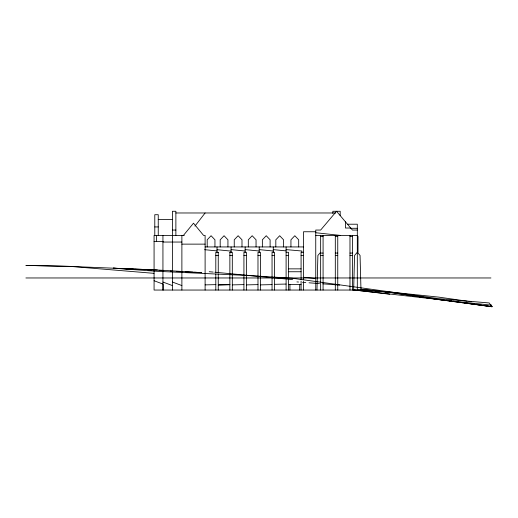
<?xml version="1.0" encoding="UTF-8"?>
<svg xmlns="http://www.w3.org/2000/svg" width="518" height="518" viewBox="0 0 518 518"><rect width="100%" height="100%" fill="white"/><g stroke="black" fill="none" stroke-linecap="round" stroke-linejoin="round"><path stroke-width="0.78" d="M316.971 290.048L317.897 255.445L320.642 252.279M353.645 290.048L354.571 255.445L357.316 252.279M194.949 226.094L205.109 212.976M183.411 235.418L193.499 223.193L203.58 235.418L205.109 235.418L205.109 290.048M205.109 284.887L215.954 284.635M218.253 284.887L229.869 284.615M218.253 284.978L229.869 284.706M232.31 284.887L243.926 284.615M246.374 284.887L257.983 284.615M274.488 284.324L286.104 284.058M260.431 284.887L272.047 284.615M490.935 304.578L492.1 306.721L439.51 299.676M491.945 306.721L439.808 299.663L352.952 289.86M175.874 212.976L335.722 212.976M158.249 219.49L172.701 219.49M347.656 224.21L357.316 224.21L357.316 290.048M154.785 226.936L158.249 226.936M350.705 228.024L345.461 228.024L345.461 221.821M350.278 228.289L357.316 228.289M172.41 230.05L175.874 230.05M357.316 230.05L352.421 230.05L336.532 211.273L320.642 230.05L315.747 230.05L315.747 290.048M315.747 231.753L303.522 231.753L303.522 279.947M184.291 235.418L154.073 235.418L154.073 290.048L360.981 290.048L360.055 255.445L358.003 253.069L358.003 236.422L357.316 235.418L315.747 235.418M320.642 236.422L323.083 236.422M335.308 236.422L337.755 236.422M349.98 236.422L352.421 236.422M154.073 241.53L163.669 241.53M162.937 242.048L181.883 242.048M181.883 244.133L205.109 244.133M205.109 246.937L303.522 246.937M286.104 252.279L288.545 252.279L288.545 290.048M303.522 252.279L301.081 252.279L301.081 279.791M218.253 252.37L217.029 252.37L217.029 246.937M229.869 252.37L231.093 252.37L231.093 246.937M320.642 253.069L323.083 253.069M335.308 253.069L337.755 253.069M349.98 253.069L352.421 253.069M215.805 255.445L218.253 255.445M229.869 255.445L232.31 255.445M243.926 255.445L246.374 255.445M257.983 255.445L260.431 255.445M272.047 255.445L274.488 255.445M286.104 255.445L288.545 255.445M301.081 255.445L303.522 255.445M320.642 255.445L323.083 255.445M335.308 255.445L337.755 255.445M349.98 255.445L352.421 255.445M288.545 268.861L301.081 268.861M288.545 271.749L301.081 271.749M25.9 277.965L490.935 277.965M315.747 278.464L303.522 277.279M288.545 284.615L301.081 284.615M163.746 270.525L158.961 270.454L162.212 270.674M113.332 268.195L157.394 270.001L201.787 272.63L194.515 272.267M157.394 270.001L69.613 266.388L25.9 265.41L70.306 266.388L154.008 273.342M170.286 271.076L172.708 271.192M176.748 271.393L182.401 271.672M185.632 271.833L192.903 272.19M113.397 268.195L133.424 269.211M134.984 269.295L141.401 269.619M147.772 269.943L151.78 270.15M113.261 268.195L157.025 271.296L246.71 275.453L292.359 278.244L438.746 298.672L489.232 302.959L491.718 306.727M385.139 291.66L388.345 291.893M296.918 281.909L298.53 282.025M302.564 282.329L305.788 282.569M309.013 282.809L319.496 283.586M322.72 283.825L339.659 285.088M358.281 289.834L389.024 292.243L439.73 299.669M286.104 249.611L301.845 251.016L301.845 252.279M209.227 271.717L213.222 272.079M214.821 272.222L292.586 279.61M273.264 249.611L286.104 250.893M259.207 249.611L273.264 251.016M245.15 249.611L259.207 251.016M231.093 249.611L245.15 251.016M217.029 249.702L231.093 251.107M204.662 249.682L217.029 250.926M389.141 291.951L438.785 297.131L467.23 301.198M490.701 305.096L439.432 299.676L388.727 292.249L360.916 289.258L388.655 292.249M315.747 232.731L340.455 235.418M353.011 289.853L389.789 294.224M442.113 299.669L443.693 299.896M446.076 300.233L447.656 300.453M449.255 300.68L451.618 301.016M453.218 301.236L454.785 301.463M456.39 301.683L458.747 302.02M460.36 302.247L462.71 302.583M464.329 302.803L492.1 306.721M468.809 301.418L471.179 301.761M172.41 282.032L181.883 285.573M162.937 282.032L172.41 285.573M154.073 280.737L163.138 284.123L163.138 290.048M352.421 235.418L352.421 290.048M349.98 235.418L349.98 290.048M340.196 215.605L340.196 211.273L332.867 211.273L332.867 213.442M337.755 235.418L337.755 290.048M335.308 235.418L335.308 290.048M323.083 235.418L323.083 290.048M320.642 235.418L320.642 290.048M303.522 281.319L303.522 290.048M301.081 281.196L301.081 290.048M299.702 284.615L299.702 290.048M298.685 246.937L298.685 239.802L294.813 235.729L290.941 239.802L290.941 246.937M289.925 284.615L289.925 290.048M286.104 246.937L286.104 277.978M286.104 279.584L286.104 290.048M283.553 246.937L283.553 239.802L279.688 235.729L275.816 239.802L275.816 246.937M274.488 290.048L274.488 252.279L272.047 252.279L272.047 290.048M273.264 246.937L273.264 252.279M270.111 246.937L270.111 239.802L266.239 235.729L262.367 239.802L262.367 246.937M260.431 290.048L260.431 252.279L257.983 252.279L257.983 290.048M259.207 246.937L259.207 252.279M256.047 246.937L256.047 239.802L252.175 235.729L248.31 239.802L248.31 246.937M246.374 290.048L246.374 252.279L243.926 252.279L243.926 290.048M245.15 246.937L245.15 252.279M241.99 246.937L241.99 239.802L238.118 235.729L234.246 239.802L234.246 246.937M232.31 290.048L232.31 252.279L229.869 252.279L229.869 290.048M227.933 246.937L227.933 239.802L224.061 235.729L220.189 239.802L220.189 246.937M218.253 272.766L218.253 252.279L215.805 252.279L215.805 272.481M218.253 273.951L218.253 290.048M215.805 273.951L215.805 290.048M214.944 246.937L214.944 239.802L211.072 235.729L207.2 239.802L207.2 246.937M181.883 235.418L181.883 290.048M175.874 235.418L175.874 211.273L172.41 211.273L172.41 290.048M162.937 235.418L162.937 290.048M158.249 235.418L158.249 214.711L154.785 214.711L154.785 235.418M156.514 235.418L156.514 241.53"/></g></svg>
